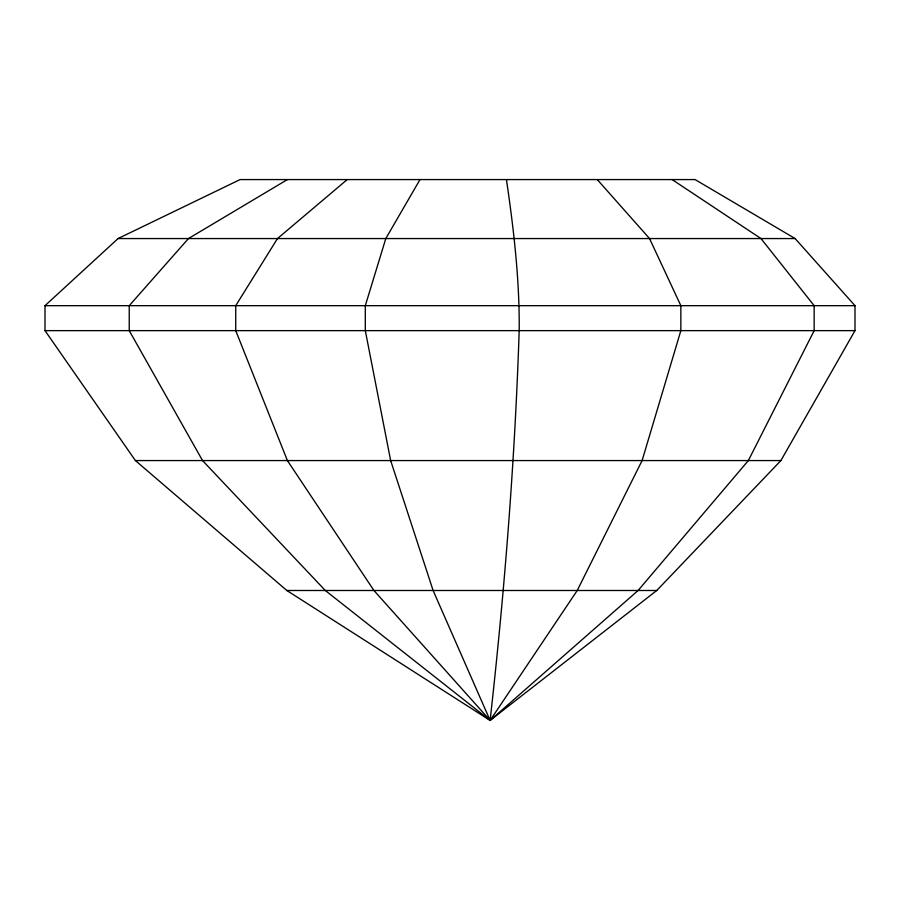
<?xml version="1.0" encoding="UTF-8"?>
<svg xmlns="http://www.w3.org/2000/svg" width="900" height="900" viewBox="0 0 900 900"><rect width="100%" height="100%" fill="white"/><g stroke="black" fill="none" stroke-linecap="round" stroke-linejoin="round"><path stroke-width="1.35" d="M780.896 460.564L855 330.637L855 305.674L795.116 238.556L695.07 179.572L240.086 179.572L118.058 238.556L45 305.674L45 330.637L135.405 460.564L286.83 590.49L490.118 720.428L656.764 590.49L780.896 460.564L135.405 460.564M420.007 179.572L385.796 238.556L365.31 305.674L365.31 330.637L390.656 460.564L433.114 590.49L490.118 720.428L638.111 590.49L748.35 460.564L814.163 330.637L814.163 305.674L760.972 238.556L672.131 179.572M347.22 179.572L277.481 238.556L235.732 305.674L235.732 330.637L287.392 460.564L373.928 590.49L490.118 720.428L577.226 590.49L642.105 460.564L680.85 330.637L680.85 305.674L649.541 238.556L597.251 179.572M287.404 179.572L188.46 238.556L129.24 305.674L129.24 330.637L202.534 460.564L325.294 590.49L490.118 720.428C504.596 590.895 514.89 460.912 519.188 330.637C519.671 280.024 513.776 229.579 506.441 179.572M118.058 238.556L795.116 238.556M45 305.674L855 305.674M45 330.637L855 330.637M286.83 590.49L656.764 590.49"/></g></svg>
